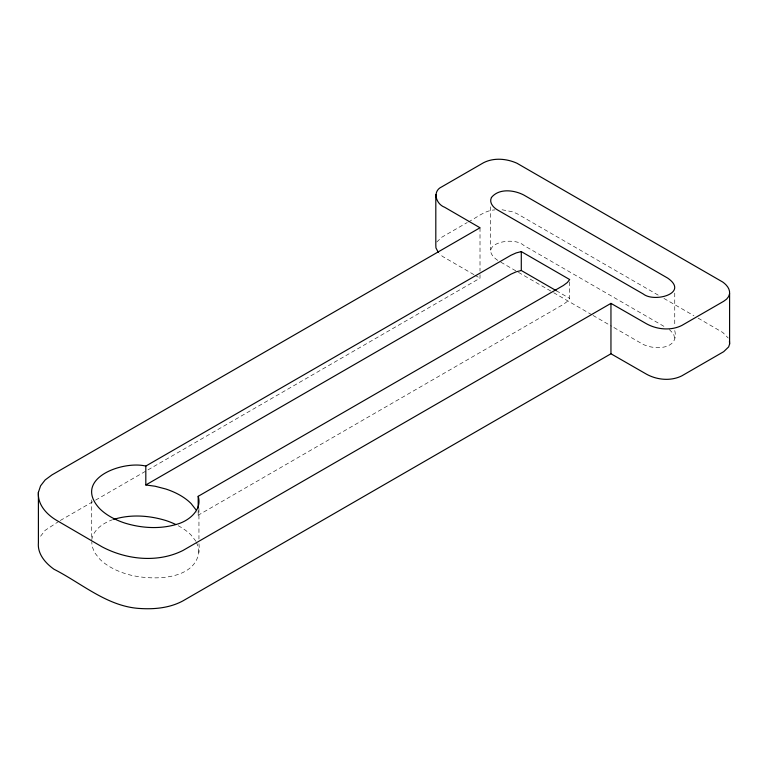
<?xml version="1.0" encoding="UTF-8"?>
<svg xmlns="http://www.w3.org/2000/svg" width="768" height="768" viewBox="0 0 768 768"><rect width="100%" height="100%" fill="white"/><g stroke="black" fill="none" stroke-linecap="round" stroke-linejoin="round"><path stroke-width="0.58" stroke-dasharray="3.84 2.88" d="M91.718 539.722C93.629 529.325 103.296 523.066 112.56 519.696M198.95 543.715C203.088 581.923 149.414 581.616 124.79 573.456A67.354 38.89 0 0 1 99.494 558.854L94.646 552.634L92.016 546.154L91.814 541.872M497.731 260.381C475.315 244.531 512.918 235.411 523.709 245.376L665.683 327.341M674.746 330.566C679.632 350.304 652.858 350.314 641.693 343.584L612.691 326.822M40.579 536.227L45.158 530.333L59.213 521.117M436.762 242.045L441.734 237.264L467.27 222.528M569.674 281.904L569.674 298.435L567.37 301.411L563.299 304.426L198.192 515.213L196.886 511.997M468.288 221.933C476.899 217.594 484.771 210.384 494.851 209.894M60.259 520.512L94.541 500.717M95.578 500.122L480.01 278.17L480.01 272.314M502.032 209.75L512.294 211.766L516.902 213.61L658.723 295.421M663.898 298.406L693.936 315.734M698.083 318.125L722.774 332.467L728.227 338.035M556.291 290.707L569.674 298.435M500.832 262.176L517.411 271.757M518.448 272.352L552.624 292.109M553.661 292.704L591.984 314.851M593.021 315.446L611.664 326.227M473.942 274.646L442.637 256.493L439.44 253.824M474.96 275.242L480.01 278.17M669.274 329.501L673.642 333.955L674.746 338.774M196.013 541.354L191.165 535.133A67.354 38.89 0 0 0 177.792 525.504M196.454 542.438L198.643 547.834L198.95 554.266M674.746 293.059L674.746 325.882M490.666 206.813L490.666 250.186M480.01 227.77L480.01 271.133M198.95 508.55L198.95 539.03M198.192 510.49L198.192 515.213M91.718 499.872L91.718 538.55"/><path stroke-width="1.15" d="M38.4 492.355L40.579 485.827L45.158 479.933L51.946 474.912L480.01 227.77L444.634 207.245C436.051 204.163 431.971 191.28 441.734 186.864L483.61 162.691C493.939 157.45 506.563 158.611 516.902 163.21L722.774 282.067C726.509 284.736 730.061 288.758 729.6 293.654L729.6 344.064L728.65 346.915L723.677 351.686L681.802 375.869C670.81 381.331 657.091 380.016 646.502 374.189L610.954 353.77L182.89 600.912C170.045 607.824 155.146 609.379 140.784 608.544C107.789 607.018 82.138 583.546 54.01 569.251C45.466 563.155 37.344 553.968 38.4 542.755L38.4 492.355C37.373 505.392 47.923 515.741 58.57 521.482L102.019 546.806C126.442 559.757 157.651 563.136 182.89 550.512L610.954 303.37L646.502 323.789C657.091 329.616 670.81 330.931 681.802 325.469L723.677 301.286L726.643 299.098L728.65 296.515L729.6 293.654M198.192 496.31C202.368 509.568 189.562 520.339 178.099 523.891C160.819 529.411 141.994 528.346 124.79 523.056A67.354 38.89 0 0 1 99.494 508.454C72.326 478.848 122.275 460.378 145.814 466.07L510.922 255.283L516.134 252.931L521.29 251.597L569.674 279.542L567.37 282.509L563.299 285.523L198.192 496.31L198.192 508.128M145.814 466.07L145.814 484.973L510.922 274.186L516.134 271.834L521.29 270.499L556.291 290.707M113.626 519.418C130.598 514.147 149.03 515.386 165.878 520.531A67.354 38.89 0 0 1 175.757 524.486M145.814 484.973L155.098 486.23L165.878 489.034A67.354 38.89 0 0 1 191.165 503.635L196.013 509.856M438.307 252.374L435.946 247.901L435.811 244.896L435.811 194.496M729.456 341.059L729.6 344.064M610.954 303.37L610.954 353.77M521.29 251.597L521.29 270.499M491.434 197.501C488.842 202.608 493.373 207.686 497.654 210.019L643.363 294.058C654.547 302.89 689.434 293.213 667.747 278.141L523.709 194.976C514.013 189.974 499.046 188.093 491.434 197.501"/></g></svg>
